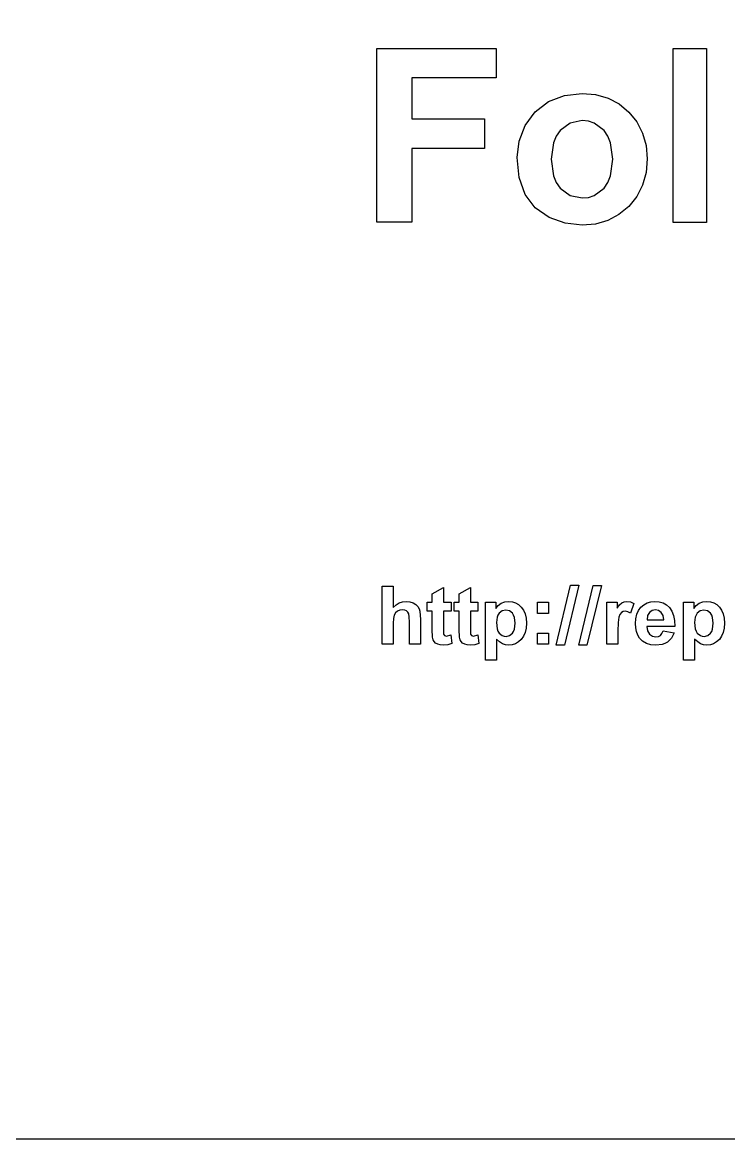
# Model space of a CAD drawing. Header units: metres. Extents: x 2067 to 2383, y -286 to 31.
# Drawn here: x 2159 to 2209.1, y -285.6 to -206.4 of the extents above; entities that cross this region are included whole.
import ezdxf

# ---------------------------------------------------------------- set-up
doc = ezdxf.new("R2010")
doc.units = ezdxf.units.M

msp = doc.modelspace()

# ---------------------------------------------------------------- linework, layer by layer
at = {"layer": 'COMPONENT0'}
for p, q in [((2184.515, -250.52, 0), (2184.515, -246.411, 0)), ((2184.515, -246.411, 0), (2185.303, -246.411, 0)), ((2185.303, -246.411, 0), (2185.303, -247.922, 0)), ((2188.061, -246.952, 0), (2188.851, -246.492, 0)), ((2188.851, -246.492, 0), (2188.851, -247.543, 0)), ((2189.973, -246.952, 0), (2190.763, -246.492, 0)), ((2190.763, -246.492, 0), (2190.763, -247.543, 0)), ((2196.845, -250.591, 0), (2197.863, -246.341, 0)), ((2198.454, -246.341, 0), (2197.425, -250.591, 0)), ((2197.863, -246.341, 0), (2198.454, -246.341, 0)), ((2198.44, -250.591, 0), (2199.458, -246.342, 0)), ((2200.049, -246.342, 0), (2199.02, -250.591, 0)), ((2199.458, -246.342, 0), (2200.049, -246.342, 0)), ((2185.503, -247.727, 0), (2185.721, -247.587, 0)), ((2185.721, -247.587, 0), (2185.958, -247.504, 0)), ((2185.958, -247.504, 0), (2186.214, -247.476, 0)), ((2186.214, -247.476, 0), (2186.472, -247.501, 0)), ((2186.472, -247.501, 0), (2186.704, -247.577, 0)), ((2186.704, -247.577, 0), (2186.896, -247.692, 0)), ((2187.699, -248.171, 0), (2187.699, -247.543, 0)), ((2187.699, -247.543, 0), (2188.061, -247.543, 0)), ((2188.061, -247.543, 0), (2188.061, -246.952, 0)), ((2188.851, -247.543, 0), (2189.389, -247.543, 0)), ((2189.389, -247.543, 0), (2189.389, -248.171, 0)), ((2189.611, -248.171, 0), (2189.611, -247.543, 0)), ((2189.611, -247.543, 0), (2189.972, -247.543, 0)), ((2189.972, -247.543, 0), (2189.973, -246.952, 0)), ((2190.763, -247.543, 0), (2191.301, -247.543, 0)), ((2191.301, -247.543, 0), (2191.301, -248.171, 0)), ((2191.825, -247.544, 0), (2192.56, -247.544, 0)), ((2191.825, -251.653, 0), (2191.825, -247.544, 0)), ((2192.56, -247.544, 0), (2192.56, -247.981, 0)), ((2192.728, -247.778, 0), (2192.946, -247.616, 0)), ((2192.946, -247.616, 0), (2193.204, -247.511, 0)), ((2193.204, -247.511, 0), (2193.487, -247.476, 0)), ((2193.487, -247.476, 0), (2193.737, -247.502, 0)), ((2193.737, -247.502, 0), (2193.967, -247.578, 0)), ((2193.967, -247.578, 0), (2194.177, -247.705, 0)), ((2195.505, -248.331, 0), (2195.505, -247.544, 0)), ((2195.505, -247.544, 0), (2196.293, -247.544, 0)), ((2196.293, -247.544, 0), (2196.293, -248.331, 0)), ((2200.421, -250.521, 0), (2200.422, -247.544, 0)), ((2200.422, -247.544, 0), (2201.153, -247.544, 0)), ((2201.153, -247.544, 0), (2201.153, -247.967, 0)), ((2201.332, -247.719, 0), (2201.491, -247.572, 0)), ((2201.491, -247.572, 0), (2201.651, -247.501, 0)), ((2201.651, -247.501, 0), (2201.832, -247.477, 0)), ((2201.832, -247.477, 0), (2202.096, -247.514, 0)), ((2202.096, -247.514, 0), (2202.35, -247.625, 0)), ((2202.35, -247.625, 0), (2202.106, -248.312, 0)), ((2203.052, -247.713, 0), (2203.284, -247.582, 0)), ((2203.284, -247.582, 0), (2203.541, -247.503, 0)), ((2203.541, -247.503, 0), (2203.824, -247.477, 0)), ((2203.824, -247.477, 0), (2204.139, -247.504, 0)), ((2204.139, -247.504, 0), (2204.419, -247.587, 0)), ((2204.419, -247.587, 0), (2204.663, -247.724, 0)), ((2205.859, -247.544, 0), (2206.594, -247.544, 0)), ((2205.859, -251.653, 0), (2205.859, -247.544, 0)), ((2206.594, -247.544, 0), (2206.594, -247.982, 0)), ((2206.762, -247.778, 0), (2206.98, -247.617, 0)), ((2206.98, -247.617, 0), (2207.238, -247.512, 0)), ((2207.238, -247.512, 0), (2207.521, -247.477, 0)), ((2207.521, -247.477, 0), (2207.771, -247.503, 0)), ((2207.771, -247.503, 0), (2208.001, -247.579, 0)), ((2208.001, -247.579, 0), (2208.211, -247.706, 0)), ((2185.303, -247.922, 0), (2185.503, -247.727, 0)), ((2185.466, -248.293, 0), (2185.374, -248.461, 0)), ((2185.6, -248.174, 0), (2185.466, -248.293, 0)), ((2185.765, -248.102, 0), (2185.6, -248.174, 0)), ((2185.95, -248.079, 0), (2185.765, -248.102, 0)), ((2186.107, -248.097, 0), (2185.95, -248.079, 0)), ((2186.235, -248.153, 0), (2186.107, -248.097, 0)), ((2186.331, -248.24, 0), (2186.235, -248.153, 0)), ((2186.393, -248.353, 0), (2186.331, -248.24, 0)), ((2186.427, -248.565, 0), (2186.393, -248.353, 0)), ((2186.896, -247.692, 0), (2187.034, -247.835, 0)), ((2187.034, -247.835, 0), (2187.127, -248, 0)), ((2187.127, -248, 0), (2187.185, -248.182, 0)), ((2187.185, -248.182, 0), (2187.226, -248.774, 0)), ((2188.061, -248.171, 0), (2187.699, -248.171, 0)), ((2188.061, -249.469, 0), (2188.061, -248.171, 0)), ((2189.389, -248.171, 0), (2188.851, -248.171, 0)), ((2188.851, -248.171, 0), (2188.851, -249.371, 0)), ((2189.972, -248.171, 0), (2189.611, -248.171, 0)), ((2189.972, -249.469, 0), (2189.972, -248.171, 0)), ((2191.301, -248.171, 0), (2190.763, -248.171, 0)), ((2190.763, -248.171, 0), (2190.763, -249.371, 0)), ((2192.56, -247.981, 0), (2192.728, -247.778, 0)), ((2192.712, -248.446, 0), (2192.652, -248.598, 0)), ((2192.795, -248.321, 0), (2192.712, -248.446, 0)), ((2193.01, -248.154, 0), (2192.795, -248.321, 0)), ((2193.274, -248.099, 0), (2193.01, -248.154, 0)), ((2193.529, -248.155, 0), (2193.274, -248.099, 0)), ((2193.74, -248.326, 0), (2193.529, -248.155, 0)), ((2193.822, -248.454, 0), (2193.74, -248.326, 0)), ((2194.177, -247.705, 0), (2194.367, -247.883, 0)), ((2194.367, -247.883, 0), (2194.526, -248.106, 0)), ((2194.526, -248.106, 0), (2194.639, -248.369, 0)), ((2194.639, -248.369, 0), (2194.706, -248.672, 0)), ((2196.293, -248.331, 0), (2195.505, -248.331, 0)), ((2201.153, -247.967, 0), (2201.332, -247.719, 0)), ((2201.353, -248.402, 0), (2201.275, -248.604, 0)), ((2201.456, -248.274, 0), (2201.353, -248.402, 0)), ((2201.583, -248.206, 0), (2201.456, -248.274, 0)), ((2201.736, -248.183, 0), (2201.583, -248.206, 0)), ((2201.914, -248.215, 0), (2201.736, -248.183, 0)), ((2202.106, -248.312, 0), (2201.914, -248.215, 0)), ((2202.483, -248.705, 0), (2202.556, -248.395, 0)), ((2202.556, -248.395, 0), (2202.677, -248.125, 0)), ((2202.677, -248.125, 0), (2202.846, -247.896, 0)), ((2202.846, -247.896, 0), (2203.052, -247.713, 0)), ((2203.446, -248.267, 0), (2203.32, -248.489, 0)), ((2203.637, -248.127, 0), (2203.446, -248.267, 0)), ((2203.872, -248.08, 0), (2203.637, -248.127, 0)), ((2204.095, -248.124, 0), (2203.872, -248.08, 0)), ((2204.281, -248.258, 0), (2204.095, -248.124, 0)), ((2204.409, -248.477, 0), (2204.281, -248.258, 0)), ((2204.663, -247.724, 0), (2204.873, -247.916, 0)), ((2204.873, -247.916, 0), (2205.04, -248.164, 0)), ((2205.04, -248.164, 0), (2205.156, -248.471, 0)), ((2206.594, -247.982, 0), (2206.762, -247.778, 0)), ((2206.746, -248.447, 0), (2206.686, -248.599, 0)), ((2206.829, -248.322, 0), (2206.746, -248.447, 0)), ((2207.044, -248.155, 0), (2206.829, -248.322, 0)), ((2207.308, -248.099, 0), (2207.044, -248.155, 0)), ((2207.563, -248.156, 0), (2207.308, -248.099, 0)), ((2207.774, -248.326, 0), (2207.563, -248.156, 0)), ((2207.856, -248.455, 0), (2207.774, -248.326, 0)), ((2208.211, -247.706, 0), (2208.401, -247.884, 0)), ((2208.401, -247.884, 0), (2208.56, -248.107, 0)), ((2208.56, -248.107, 0), (2208.673, -248.37, 0)), ((2208.673, -248.37, 0), (2208.74, -248.673, 0)), ((2185.321, -248.699, 0), (2185.303, -249.029, 0)), ((2185.303, -249.029, 0), (2185.303, -250.52, 0)), ((2185.374, -248.461, 0), (2185.321, -248.699, 0)), ((2186.438, -248.947, 0), (2186.427, -248.565, 0)), ((2186.438, -250.52, 0), (2186.438, -248.947, 0)), ((2187.226, -248.774, 0), (2187.225, -250.52, 0)), ((2192.652, -248.598, 0), (2192.604, -248.981, 0)), ((2192.604, -248.981, 0), (2192.654, -249.418, 0)), ((2193.88, -248.613, 0), (2193.822, -248.454, 0)), ((2193.927, -249.021, 0), (2193.88, -248.613, 0)), ((2193.882, -249.452, 0), (2193.927, -249.021, 0)), ((2194.706, -248.672, 0), (2194.729, -249.015, 0)), ((2194.729, -249.015, 0), (2194.706, -249.367, 0)), ((2201.226, -248.972, 0), (2201.209, -249.601, 0)), ((2201.275, -248.604, 0), (2201.226, -248.972, 0)), ((2202.459, -249.055, 0), (2202.483, -248.705, 0)), ((2202.478, -249.351, 0), (2202.459, -249.055, 0)), ((2203.32, -248.489, 0), (2203.281, -248.777, 0)), ((2203.281, -248.777, 0), (2204.458, -248.778, 0)), ((2204.458, -248.778, 0), (2204.409, -248.477, 0)), ((2205.156, -248.471, 0), (2205.223, -248.836, 0)), ((2205.223, -248.836, 0), (2205.24, -249.26, 0)), ((2206.686, -248.599, 0), (2206.638, -248.982, 0)), ((2206.638, -248.982, 0), (2206.688, -249.418, 0)), ((2207.914, -248.614, 0), (2207.856, -248.455, 0)), ((2207.961, -249.022, 0), (2207.914, -248.614, 0)), ((2207.916, -249.453, 0), (2207.961, -249.022, 0)), ((2208.74, -248.673, 0), (2208.763, -249.016, 0)), ((2208.763, -249.016, 0), (2208.74, -249.368, 0)), ((2188.086, -250.024, 0), (2188.061, -249.469, 0)), ((2188.129, -250.197, 0), (2188.086, -250.024, 0)), ((2188.851, -249.371, 0), (2188.867, -249.795, 0)), ((2188.867, -249.795, 0), (2188.937, -249.895, 0)), ((2188.937, -249.895, 0), (2189.07, -249.934, 0)), ((2189.07, -249.934, 0), (2189.387, -249.859, 0)), ((2189.387, -249.859, 0), (2189.454, -250.47, 0)), ((2189.998, -250.024, 0), (2189.972, -249.469, 0)), ((2190.041, -250.197, 0), (2189.998, -250.024, 0)), ((2190.763, -249.371, 0), (2190.778, -249.796, 0)), ((2190.778, -249.796, 0), (2190.848, -249.895, 0)), ((2190.848, -249.895, 0), (2190.981, -249.934, 0)), ((2190.981, -249.934, 0), (2191.298, -249.859, 0)), ((2191.298, -249.859, 0), (2191.365, -250.47, 0)), ((2192.654, -249.418, 0), (2192.716, -249.587, 0)), ((2192.716, -249.587, 0), (2192.803, -249.723, 0)), ((2192.803, -249.723, 0), (2193.024, -249.903, 0)), ((2193.024, -249.903, 0), (2193.151, -249.948, 0)), ((2193.151, -249.948, 0), (2193.288, -249.962, 0)), ((2193.288, -249.962, 0), (2193.54, -249.908, 0)), ((2193.54, -249.908, 0), (2193.745, -249.742, 0)), ((2193.745, -249.742, 0), (2193.825, -249.615, 0)), ((2193.825, -249.615, 0), (2193.882, -249.452, 0)), ((2194.524, -249.947, 0), (2194.364, -250.174, 0)), ((2194.638, -249.678, 0), (2194.524, -249.947, 0)), ((2194.706, -249.367, 0), (2194.638, -249.678, 0)), ((2195.505, -250.52, 0), (2195.505, -249.733, 0)), ((2195.505, -249.733, 0), (2196.293, -249.733, 0)), ((2196.293, -249.733, 0), (2196.293, -250.52, 0)), ((2201.209, -249.601, 0), (2201.209, -250.521, 0)), ((2202.533, -249.621, 0), (2202.478, -249.351, 0)), ((2202.625, -249.864, 0), (2202.533, -249.621, 0)), ((2202.754, -250.081, 0), (2202.625, -249.864, 0)), ((2205.24, -249.26, 0), (2203.266, -249.26, 0)), ((2203.266, -249.26, 0), (2203.318, -249.571, 0)), ((2203.318, -249.571, 0), (2203.457, -249.805, 0)), ((2203.457, -249.805, 0), (2203.662, -249.951, 0)), ((2203.662, -249.951, 0), (2203.911, -250, 0)), ((2203.911, -250, 0), (2204.081, -249.974, 0)), ((2204.081, -249.974, 0), (2204.222, -249.899, 0)), ((2204.222, -249.899, 0), (2204.333, -249.767, 0)), ((2204.333, -249.767, 0), (2204.413, -249.574, 0)), ((2204.413, -249.574, 0), (2205.198, -249.705, 0)), ((2205.198, -249.705, 0), (2205.002, -250.085, 0)), ((2206.688, -249.418, 0), (2206.75, -249.587, 0)), ((2206.75, -249.587, 0), (2206.837, -249.724, 0)), ((2206.837, -249.724, 0), (2207.058, -249.903, 0)), ((2207.058, -249.903, 0), (2207.185, -249.948, 0)), ((2207.185, -249.948, 0), (2207.322, -249.963, 0)), ((2207.322, -249.963, 0), (2207.574, -249.908, 0)), ((2207.574, -249.908, 0), (2207.779, -249.743, 0)), ((2207.779, -249.743, 0), (2207.859, -249.616, 0)), ((2207.859, -249.616, 0), (2207.916, -249.453, 0)), ((2208.558, -249.948, 0), (2208.399, -250.175, 0)), ((2208.672, -249.679, 0), (2208.558, -249.948, 0)), ((2208.74, -249.368, 0), (2208.672, -249.679, 0)), ((2185.303, -250.52, 0), (2184.515, -250.52, 0)), ((2187.225, -250.52, 0), (2186.438, -250.52, 0)), ((2188.197, -250.331, 0), (2188.129, -250.197, 0)), ((2188.299, -250.434, 0), (2188.197, -250.331, 0)), ((2188.448, -250.516, 0), (2188.299, -250.434, 0)), ((2188.629, -250.569, 0), (2188.448, -250.516, 0)), ((2188.832, -250.587, 0), (2188.629, -250.569, 0)), ((2189.161, -250.558, 0), (2188.832, -250.587, 0)), ((2189.454, -250.47, 0), (2189.161, -250.558, 0)), ((2190.108, -250.331, 0), (2190.041, -250.197, 0)), ((2190.211, -250.434, 0), (2190.108, -250.331, 0)), ((2190.359, -250.516, 0), (2190.211, -250.434, 0)), ((2190.541, -250.57, 0), (2190.359, -250.516, 0)), ((2190.743, -250.587, 0), (2190.541, -250.57, 0)), ((2191.072, -250.558, 0), (2190.743, -250.587, 0)), ((2191.365, -250.47, 0), (2191.072, -250.558, 0)), ((2192.829, -250.356, 0), (2192.613, -250.153, 0)), ((2192.613, -250.153, 0), (2192.613, -251.653, 0)), ((2193.034, -250.489, 0), (2192.829, -250.356, 0)), ((2193.246, -250.563, 0), (2193.034, -250.489, 0)), ((2193.482, -250.588, 0), (2193.246, -250.563, 0)), ((2193.731, -250.562, 0), (2193.482, -250.588, 0)), ((2193.962, -250.484, 0), (2193.731, -250.562, 0)), ((2194.173, -250.355, 0), (2193.962, -250.484, 0)), ((2194.364, -250.174, 0), (2194.173, -250.355, 0)), ((2196.293, -250.52, 0), (2195.505, -250.52, 0)), ((2197.425, -250.591, 0), (2196.845, -250.591, 0)), ((2199.02, -250.591, 0), (2198.44, -250.591, 0)), ((2201.209, -250.521, 0), (2200.421, -250.521, 0)), ((2202.965, -250.303, 0), (2202.754, -250.081, 0)), ((2203.227, -250.461, 0), (2202.965, -250.303, 0)), ((2203.54, -250.556, 0), (2203.227, -250.461, 0)), ((2203.903, -250.588, 0), (2203.54, -250.556, 0)), ((2204.352, -250.532, 0), (2203.903, -250.588, 0)), ((2204.546, -250.461, 0), (2204.352, -250.532, 0)), ((2204.72, -250.363, 0), (2204.546, -250.461, 0)), ((2204.872, -250.237, 0), (2204.72, -250.363, 0)), ((2205.002, -250.085, 0), (2204.872, -250.237, 0)), ((2206.863, -250.357, 0), (2206.647, -250.154, 0)), ((2206.647, -250.154, 0), (2206.647, -251.653, 0)), ((2207.069, -250.49, 0), (2206.863, -250.357, 0)), ((2207.28, -250.564, 0), (2207.069, -250.49, 0)), ((2207.516, -250.588, 0), (2207.28, -250.564, 0)), ((2207.765, -250.563, 0), (2207.516, -250.588, 0)), ((2207.996, -250.485, 0), (2207.765, -250.563, 0)), ((2208.207, -250.356, 0), (2207.996, -250.485, 0)), ((2208.399, -250.175, 0), (2208.207, -250.356, 0)), ((2192.613, -251.653, 0), (2191.825, -251.653, 0)), ((2206.647, -251.653, 0), (2205.859, -251.653, 0))]:
    msp.add_line(p, q, dxfattribs=at)
at = {"layer": 'COMPONENT1'}
for p, q in [((2184.13, -220.611, 0), (2184.13, -208.284, 0)), ((2184.13, -208.284, 0), (2192.581, -208.285, 0)), ((2192.581, -208.285, 0), (2192.581, -210.37, 0)), ((2205.135, -220.613, 0), (2205.135, -208.285, 0)), ((2205.135, -208.285, 0), (2207.498, -208.286, 0)), ((2207.498, -208.286, 0), (2207.497, -220.613, 0)), ((2192.581, -210.37, 0), (2186.619, -210.37, 0)), ((2186.619, -210.37, 0), (2186.619, -213.288, 0)), ((2196.293, -212.06, 0), (2197.419, -211.625, 0)), ((2197.419, -211.625, 0), (2198.669, -211.48, 0)), ((2198.669, -211.48, 0), (2199.636, -211.563, 0)), ((2199.636, -211.563, 0), (2200.512, -211.809, 0)), ((2200.512, -211.809, 0), (2201.297, -212.221, 0)), ((2194.649, -213.742, 0), (2195.35, -212.771, 0)), ((2195.35, -212.771, 0), (2196.293, -212.06, 0)), ((2201.297, -212.221, 0), (2201.99, -212.796, 0)), ((2201.99, -212.796, 0), (2202.557, -213.498, 0)), ((2186.619, -213.288, 0), (2191.765, -213.288, 0)), ((2191.765, -213.288, 0), (2191.765, -215.373, 0)), ((2197.826, -213.582, 0), (2197.121, -214.112, 0)), ((2198.677, -213.406, 0), (2197.826, -213.582, 0)), ((2199.121, -213.45, 0), (2198.677, -213.406, 0)), ((2199.527, -213.583, 0), (2199.121, -213.45, 0)), ((2200.228, -214.112, 0), (2199.527, -213.583, 0)), ((2202.557, -213.498, 0), (2202.961, -214.286, 0)), ((2194.214, -214.862, 0), (2194.649, -213.742, 0)), ((2197.121, -214.112, 0), (2196.846, -214.504, 0)), ((2200.503, -214.503, 0), (2200.228, -214.112, 0)), ((2202.961, -214.286, 0), (2203.204, -215.161, 0)), ((2194.069, -216.021, 0), (2194.214, -214.862, 0)), ((2196.648, -214.974, 0), (2196.491, -216.147, 0)), ((2196.846, -214.504, 0), (2196.648, -214.974, 0)), ((2200.698, -214.97, 0), (2200.503, -214.503, 0)), ((2200.855, -216.13, 0), (2200.698, -214.97, 0)), ((2203.204, -215.161, 0), (2203.285, -216.122, 0)), ((2191.765, -215.373, 0), (2186.619, -215.373, 0)), ((2186.619, -215.373, 0), (2186.619, -220.611, 0)), ((2194.214, -217.443, 0), (2194.069, -216.021, 0)), ((2196.491, -216.147, 0), (2196.648, -217.32, 0)), ((2200.698, -217.316, 0), (2200.855, -216.13, 0)), ((2203.285, -216.122, 0), (2203.203, -217.092, 0)), ((2194.649, -218.632, 0), (2194.214, -217.443, 0)), ((2196.648, -217.32, 0), (2196.845, -217.79, 0)), ((2200.502, -217.789, 0), (2200.698, -217.316, 0)), ((2203.203, -217.092, 0), (2202.958, -217.975, 0)), ((2196.845, -217.79, 0), (2197.121, -218.182, 0)), ((2197.121, -218.182, 0), (2197.825, -218.712, 0)), ((2199.527, -218.712, 0), (2200.228, -218.182, 0)), ((2200.228, -218.182, 0), (2200.502, -217.789, 0)), ((2202.958, -217.975, 0), (2202.549, -218.772, 0)), ((2195.363, -219.575, 0), (2194.649, -218.632, 0)), ((2197.825, -218.712, 0), (2198.677, -218.888, 0)), ((2198.677, -218.888, 0), (2199.121, -218.844, 0)), ((2199.121, -218.844, 0), (2199.527, -218.712, 0)), ((2202.549, -218.772, 0), (2201.977, -219.481, 0)), ((2196.343, -220.259, 0), (2195.363, -219.575, 0)), ((2201.977, -219.481, 0), (2201.281, -220.064, 0)), ((2186.619, -220.611, 0), (2184.13, -220.611, 0)), ((2197.486, -220.675, 0), (2196.343, -220.259, 0)), ((2198.685, -220.814, 0), (2197.486, -220.675, 0)), ((2199.635, -220.731, 0), (2198.685, -220.814, 0)), ((2200.5, -220.481, 0), (2199.635, -220.731, 0)), ((2201.281, -220.064, 0), (2200.5, -220.481, 0)), ((2207.497, -220.613, 0), (2205.135, -220.613, 0))]:
    msp.add_line(p, q, dxfattribs=at)
at = {"layer": 'Layer0'}
msp.add_polyline3d([(2333.229, 30.938, 0), (2116.979, 30.938, 0), (2116.979, 0.938, 0), (2096.73, -19.062, 0), (2066.729, -19.062, 0), (2066.729, -235.312, 0), (2096.729, -235.312, 0), (2116.979, -255.562, 0), (2116.979, -285.562, 0), (2333.229, -285.562, 0), (2333.229, -255.562, 0), (2353.234, -235.312, 0), (2383.229, -235.312, 0), (2383.229, -19.062, 0), (2353.229, -19.062, 0), (2333.229, 0.938, 0), (2333.229, 30.938, 0)], dxfattribs=at)

doc.saveas('drawing.dxf')
